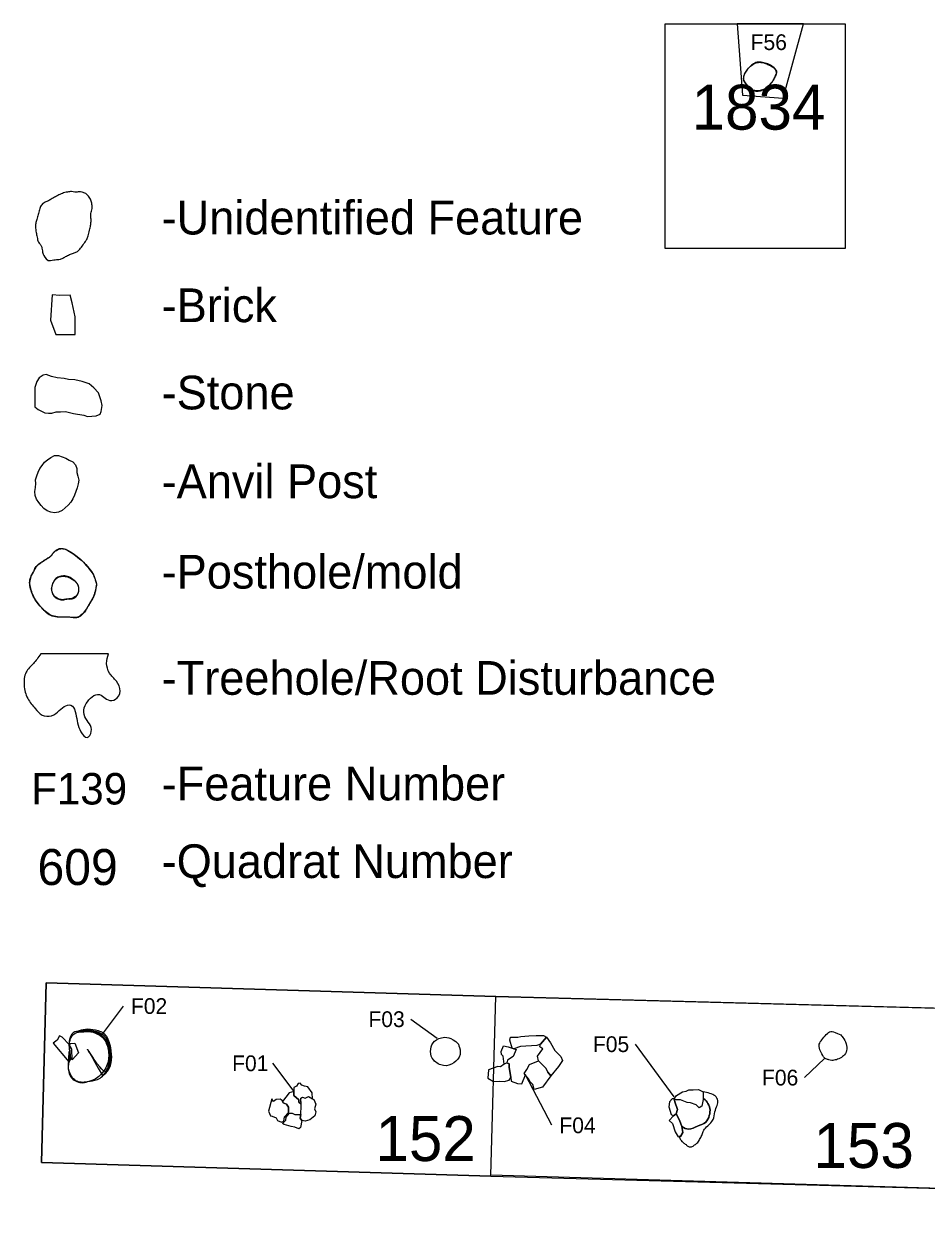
# Model space of a CAD drawing. Extents: x -471 to -328, y -279 to -247.
# Drawn here: x -471.25 to -451.2, y -277.95 to -251.5 of the extents above; entities that cross this region are included whole.
import ezdxf

# ---------------------------------------------------------------- set-up
doc = ezdxf.new("R2010")
doc.units = 0
for name, color, linetype in [('1796 Fenceline', 7, 'Continuous'), ('Anvil Post Holes', 7, 'Continuous'), ('Brick', 7, 'Continuous'), ('Feature Labels', 7, 'Continuous'), ('Limits of Excavation', 7, 'Continuous'), ('Modern Fenceline', 7, 'Continuous'), ('Other Features', 7, 'Continuous'), ('Quadrat Labels', 7, 'Continuous'), ('Quadrats-Garden Fence Excavations', 7, 'Continuous'), ('Quadrats-Mulberry Tree Planting', 7, 'Continuous'), ('Stone', 7, 'Continuous'), ('Treeholes', 7, 'Continuous')]:
    doc.layers.add(name, color=color, linetype=linetype)

msp = doc.modelspace()

# ---------------------------------------------------------------- linework, layer by layer
at = {"layer": '1796 Fenceline'}
for p, q in [((-460.017, -274.648), (-459.813, -274.566)), ((-456.157, -275.251), (-456.156, -275.392)), ((-465.456, -275.807), (-465.422, -275.816))]:
    msp.add_line(p, q, dxfattribs=at)
for points in [[(-470.242, -274.201), (-470.217, -274.53), (-470.252, -274.584)], [(-470.242, -274.201), (-470.213, -274.176), (-470.118, -274.173), (-470.035, -274.386), (-470.178, -274.542), (-470.182, -274.303), (-470.242, -274.201)], [(-460.359, -274.295), (-460.307, -274.313), (-460.377, -274.468), (-460.499, -274.546), (-460.516, -274.607)], [(-459.767, -274.196), (-459.852, -274.225), (-460.214, -274.245), (-460.359, -274.295)], [(-459.813, -274.566), (-459.837, -274.464), (-459.716, -274.296), (-459.781, -274.255), (-459.767, -274.196)], [(-460.516, -274.607), (-460.464, -274.629), (-460.467, -274.704), (-460.426, -274.935)], [(-460.105, -274.878), (-460.129, -274.848), (-460.071, -274.755), (-460.017, -274.648)], [(-460.426, -274.935), (-460.423, -275.02), (-460.282, -275.069), (-460.185, -275.074), (-460.105, -274.878)], [(-465.253, -275.248), (-465.354, -275.275), (-465.501, -275.47)], [(-465.09, -275.531), (-465.143, -275.484), (-465.143, -275.431), (-465.251, -275.336), (-465.253, -275.248)], [(-465.501, -275.47), (-465.49, -275.495), (-465.412, -275.529), (-465.369, -275.594)], [(-465.369, -275.594), (-465.372, -275.715), (-465.456, -275.807)], [(-465.098, -275.761), (-465.088, -275.565), (-465.09, -275.531)], [(-456.156, -275.392), (-456.155, -275.422), (-456.187, -275.569), (-456.24, -275.608), (-456.312, -275.546), (-456.436, -275.495), (-456.51, -275.488), (-456.657, -275.429), (-456.754, -275.433), (-456.796, -275.408)], [(-456.796, -275.408), (-456.784, -275.477), (-456.724, -275.647), (-456.752, -275.74)], [(-465.422, -275.816), (-465.344, -275.728), (-465.289, -275.728), (-465.226, -275.756), (-465.098, -275.761)], [(-456.752, -275.74), (-456.68, -275.887), (-456.625, -276.028)], [(-456.625, -276.028), (-456.607, -276.161), (-456.657, -276.244), (-456.684, -276.248)]]:
    msp.add_lwpolyline(points, dxfattribs=at)
for points, degree in [([(-470.252, -274.584), (-470.256, -274.609), (-470.269, -274.676), (-470.261, -274.807), (-470.205, -274.958), (-470.07, -275.029), (-469.944, -275.065), (-469.797, -275.01), (-469.553, -274.994), (-469.345, -274.711), (-469.345, -274.387), (-469.386, -274.092), (-469.602, -273.945), (-469.797, -273.874), (-469.963, -273.938), (-470.131, -273.887), (-470.246, -274.046), (-470.243, -274.154), (-470.242, -274.201)], 3), ([(-470.242, -274.201), (-470.23, -274.058), (-470.114, -273.921), (-469.961, -273.921), (-469.824, -273.898), (-469.605, -273.955), (-469.432, -274.091), (-469.352, -274.384), (-469.376, -274.683), (-469.618, -274.975), (-469.824, -275.025), (-469.944, -275.052), (-470.067, -275.025), (-470.177, -274.959), (-470.257, -274.786), (-470.263, -274.66), (-470.252, -274.584), (-470.242, -274.201), (-470.252, -274.584)], 3), ([(-469.501, -274.893), (-469.451, -274.857), (-469.358, -274.79), (-469.287, -274.547), (-469.308, -274.281), (-469.403, -273.959), (-469.663, -273.874), (-469.886, -273.848), (-470.01, -273.894), (-470.067, -273.915)], 3), ([(-470.067, -273.915), (-469.894, -273.865), (-469.685, -273.878), (-469.432, -273.995), (-469.329, -274.234), (-469.316, -274.626), (-469.369, -274.773), (-469.501, -274.893), (-470.067, -273.915), (-469.501, -274.893)], 3), ([(-470.067, -273.915), (-470.033, -273.916), (-469.948, -273.933), (-469.869, -273.902), (-469.824, -273.898)], 3), ([(-469.824, -273.898), (-469.751, -273.891), (-469.675, -273.919), (-469.605, -273.955)], 2), ([(-469.605, -273.955), (-469.537, -273.99), (-469.393, -274.088), (-469.363, -274.263), (-469.354, -274.36)], 3), ([(-461.595, -274.191), (-461.756, -274.03), (-461.997, -274.03), (-462.178, -274.151), (-462.229, -274.352), (-462.178, -274.564), (-461.917, -274.705), (-461.685, -274.634), (-461.514, -274.433), (-461.595, -274.191), (-461.595, -274.191), (-461.595, -274.191)], 3), ([(-453.096, -273.987), (-453.205, -273.943), (-453.299, -273.897), (-453.387, -273.937), (-453.499, -274.072), (-453.574, -274.169), (-453.59, -274.262), (-453.493, -274.475), (-453.424, -274.528), (-453.356, -274.538), (-453.302, -274.56), (-453.193, -274.544), (-453.08, -274.494), (-452.98, -274.413), (-452.943, -274.266), (-453.002, -274.1), (-453.096, -273.987), (-453.096, -273.987), (-453.096, -273.987)], 3), ([(-469.349, -274.433), (-469.346, -274.515), (-469.349, -274.594), (-469.372, -274.671)], 2), ([(-469.354, -274.36), (-469.354, -274.368), (-469.352, -274.392), (-469.35, -274.417), (-469.349, -274.433)], 3), ([(-469.372, -274.671), (-469.373, -274.675), (-469.398, -274.756), (-469.444, -274.835), (-469.501, -274.893)], 3), ([(-456.684, -276.248), (-456.676, -276.273), (-456.659, -276.326), (-456.6, -276.385), (-456.532, -276.426), (-456.483, -276.479), (-456.41, -276.486), (-456.348, -276.436), (-456.269, -276.386), (-456.22, -276.288), (-456.169, -276.208), (-456.156, -276.107), (-456.055, -276.015), (-455.913, -275.882), (-455.9, -275.691), (-455.838, -275.551), (-455.816, -275.444), (-455.877, -275.337), (-456.003, -275.285), (-456.1, -275.264), (-456.157, -275.251)], 3), ([(-456.625, -276.028), (-456.585, -276.052), (-456.475, -276.12), (-456.281, -276.006), (-456.078, -275.955), (-456.009, -275.779), (-455.99, -275.62), (-456.062, -275.473), (-456.13, -275.414), (-456.156, -275.392)], 3), ([(-456.156, -275.392), (-456.13, -275.414), (-456.062, -275.473), (-455.99, -275.62), (-456.009, -275.779), (-456.078, -275.955), (-456.281, -276.006), (-456.475, -276.12), (-456.585, -276.052), (-456.625, -276.028)], 3)]:
    msp.add_open_spline(points, degree=degree, dxfattribs=at)
at = {"layer": 'Anvil Post Holes'}
msp.add_lwpolyline([(-470.567, -262.375), (-470.654, -262.363), (-470.737, -262.33), (-470.81, -262.281), (-470.87, -262.217), (-470.922, -262.146), (-470.968, -262.071), (-471, -261.989), (-471.011, -261.901), (-470.995, -261.813), (-470.987, -261.727), (-470.992, -261.64), (-470.963, -261.556), (-470.932, -261.472), (-470.895, -261.393), (-470.841, -261.324), (-470.79, -261.252), (-470.723, -261.195), (-470.649, -261.147), (-470.572, -261.104), (-470.485, -261.098), (-470.402, -261.128), (-470.321, -261.164), (-470.243, -261.204), (-470.165, -261.246), (-470.105, -261.306), (-470.077, -261.391), (-470.072, -261.478), (-470.051, -261.563), (-470.033, -261.648), (-470.042, -261.735), (-470.068, -261.82), (-470.095, -261.903), (-470.127, -261.985), (-470.163, -262.066), (-470.209, -262.14), (-470.268, -262.206), (-470.331, -262.269), (-470.399, -262.324), (-470.479, -262.362), (-470.567, -262.375)], dxfattribs=at)
at = {"layer": 'Brick'}
for points in [[(-470.626, -257.529), (-470.661, -258.088), (-470.541, -258.414), (-470.109, -258.414), (-470.109, -258.017), (-470.18, -257.706), (-470.222, -257.536), (-470.449, -257.543)], [(-470.459, -274.01), (-470.51, -274.106), (-470.602, -274.17), (-470.252, -274.584), (-470.217, -274.53), (-470.242, -274.201), (-470.398, -274.036)], [(-470.242, -274.201), (-470.213, -274.176), (-470.118, -274.173), (-470.035, -274.386), (-470.178, -274.542), (-470.182, -274.303)]]:
    msp.add_lwpolyline(points, close=True, dxfattribs=at)
at = {"layer": 'Feature Labels'}
for p, q in [((-469.041, -273.346), (-469.53, -273.999)), ((-462.649, -273.638), (-462.068, -274.059)), ((-457.664, -274.194), (-456.803, -275.365)), ((-453.9, -274.937), (-453.455, -274.512)), ((-465.724, -274.619), (-465.253, -275.248)), ((-459.519, -275.998), (-460.105, -274.878))]:
    msp.add_line(p, q, dxfattribs=at)
at = {"layer": 'Limits of Excavation'}
msp.add_lwpolyline([(-432, -255), (-446, -255), (-446, -262), (-450, -262), (-450, -273.423), (-450.756, -273.402), (-460.762, -273.131), (-470.758, -272.833), (-470.857, -276.824), (-460.87, -277.13), (-450.865, -277.401), (-440.655, -277.68), (-430.655, -277.953)], dxfattribs=at)
at = {"layer": 'Modern Fenceline'}
for points in [[(-469.961, -263.438), (-470.006, -263.395), (-470.1, -263.317), (-470.237, -263.231), (-470.35, -263.167), (-470.463, -263.163), (-470.548, -263.211), (-470.609, -263.274), (-470.639, -263.342), (-470.727, -263.384), (-470.819, -263.448), (-470.923, -263.512), (-471.001, -263.591), (-471.028, -263.688), (-471.091, -263.775), (-471.129, -263.89), (-471.118, -264.032), (-471.07, -264.174), (-471.002, -264.312), (-470.906, -264.437), (-470.803, -264.546), (-470.693, -264.659), (-470.547, -264.695), (-470.41, -264.704), (-470.288, -264.688), (-470.183, -264.705), (-470.076, -264.723), (-469.964, -264.664), (-469.879, -264.557), (-469.819, -264.436), (-469.756, -264.335), (-469.7, -264.245), (-469.664, -264.134), (-469.649, -264.039), (-469.631, -263.954), (-469.665, -263.869), (-469.693, -263.761), (-469.802, -263.608), (-469.89, -263.505), (-469.961, -263.438)], [(-469.961, -263.438), (-470.105, -263.319), (-470.254, -263.222), (-470.365, -263.172), (-470.448, -263.17), (-470.557, -263.224), (-470.607, -263.279), (-470.643, -263.333), (-470.706, -263.375), (-470.825, -263.45), (-470.925, -263.52), (-470.994, -263.597), (-471.034, -263.687), (-471.08, -263.766), (-471.12, -263.89), (-471.114, -264.024), (-471.068, -264.17), (-470.994, -264.315), (-470.909, -264.43), (-470.798, -264.551), (-470.689, -264.645), (-470.542, -264.691), (-470.402, -264.7), (-470.285, -264.693), (-470.178, -264.706), (-470.082, -264.712), (-469.982, -264.666), (-469.881, -264.551), (-469.812, -264.428), (-469.756, -264.334), (-469.703, -264.241), (-469.67, -264.145), (-469.643, -264.011), (-469.636, -263.959), (-469.653, -263.896), (-469.705, -263.754), (-469.768, -263.658), (-469.961, -263.438), (-469.961, -263.438), (-469.961, -263.438)], [(-470.133, -263.881), (-470.108, -263.902), (-470.065, -263.934), (-470.034, -264.016), (-470.023, -264.1), (-470.049, -264.189), (-470.11, -264.264), (-470.203, -264.302), (-470.301, -264.283), (-470.382, -264.325), (-470.473, -264.298), (-470.558, -264.265), (-470.616, -264.179), (-470.655, -264.07), (-470.613, -263.952), (-470.563, -263.845), (-470.476, -263.789), (-470.372, -263.777), (-470.246, -263.785), (-470.174, -263.849), (-470.133, -263.881)], [(-470.133, -263.881), (-470.259, -263.797), (-470.387, -263.781), (-470.469, -263.794), (-470.553, -263.849), (-470.608, -263.944), (-470.64, -264.078), (-470.608, -264.187), (-470.559, -264.252), (-470.46, -264.301), (-470.39, -264.315), (-470.297, -264.293), (-470.212, -264.293), (-470.109, -264.252), (-470.054, -264.187), (-470.03, -264.105), (-470.041, -264.004), (-470.065, -263.947), (-470.133, -263.881), (-470.133, -263.881), (-470.133, -263.881)]]:
    msp.add_open_spline(points, degree=3, dxfattribs=at)
at = {"layer": 'Other Features'}
msp.add_open_spline([(-470.71, -256.767), (-470.78, -256.712), (-470.835, -256.61), (-470.838, -256.551), (-470.847, -256.487), (-470.873, -256.423), (-470.911, -256.379), (-470.946, -256.332), (-470.949, -256.274), (-470.963, -256.224), (-470.984, -256.113), (-470.998, -255.976), (-470.981, -255.906), (-470.952, -255.795), (-470.917, -255.69), (-470.893, -255.579), (-470.844, -255.503), (-470.759, -255.457), (-470.689, -255.43), (-470.596, -255.372), (-470.502, -255.32), (-470.397, -255.267), (-470.281, -255.238), (-470.187, -255.229), (-470.117, -255.244), (-470.065, -255.247), (-470.03, -255.235), (-469.96, -255.238), (-469.872, -255.273), (-469.811, -255.331), (-469.758, -255.422), (-469.735, -255.515), (-469.732, -255.614), (-469.747, -255.664), (-469.77, -255.716), (-469.761, -255.766), (-469.758, -255.874), (-469.761, -255.967), (-469.782, -256.052), (-469.817, -256.201), (-469.837, -256.271), (-469.896, -256.359), (-469.974, -256.475), (-470.047, -256.557), (-470.106, -256.592), (-470.196, -256.615), (-470.286, -256.653), (-470.362, -256.7), (-470.441, -256.741), (-470.502, -256.744), (-470.549, -256.744), (-470.619, -256.761), (-470.71, -256.767), (-470.71, -256.767), (-470.71, -256.767)], degree=3, dxfattribs=at)
at = {"layer": 'Quadrats-Garden Fence Excavations'}
for points in [[(-460.87, -277.13), (-470.857, -276.824), (-470.758, -272.833)], [(-470.758, -272.833), (-460.762, -273.131)], [(-460.762, -273.131), (-450.666, -273.404), (-450.865, -277.401), (-460.87, -277.106), (-460.762, -273.131)]]:
    msp.add_lwpolyline(points, dxfattribs=at)
at = {"layer": 'Quadrats-Mulberry Tree Planting'}
msp.add_lwpolyline([(-457, -251.5), (-453, -251.5), (-453, -256.5), (-457, -256.5)], close=True, dxfattribs=at)
at = {"layer": 'Stone'}
msp.add_lwpolyline([(-471.011, -260.016), (-470.932, -260.082), (-470.784, -260.15), (-470.702, -260.161), (-470.629, -260.161), (-470.534, -260.132), (-470.439, -260.129), (-470.328, -260.121), (-470.148, -260.166), (-469.916, -260.206), (-469.837, -260.232), (-469.642, -260.216), (-469.552, -260.182), (-469.536, -260.124), (-469.512, -259.987), (-469.536, -259.884), (-469.592, -259.71), (-469.697, -259.593), (-469.797, -259.506), (-469.953, -259.454), (-470.117, -259.419), (-470.262, -259.411), (-470.354, -259.388), (-470.515, -259.372), (-470.636, -259.348), (-470.758, -259.303), (-470.824, -259.314), (-470.911, -259.372), (-470.966, -259.459), (-471.011, -259.591), (-471.011, -260.016)], dxfattribs=at)
for points in [[(-459.638, -274.038), (-459.767, -274.196), (-459.852, -274.225), (-460.214, -274.245), (-460.359, -274.295), (-460.398, -274.282), (-460.447, -274.106), (-460.435, -274.041), (-460.275, -274.038), (-460.204, -274.024), (-460.029, -274.011), (-459.864, -273.999), (-459.699, -273.999)], [(-459.541, -274.896), (-459.609, -274.816), (-459.653, -274.726), (-459.813, -274.566), (-459.837, -274.464), (-459.716, -274.296), (-459.781, -274.255), (-459.767, -274.196), (-459.638, -274.038), (-459.546, -274.162), (-459.448, -274.337), (-459.315, -274.468), (-459.278, -274.556), (-459.371, -274.692)], [(-460.516, -274.607), (-460.577, -274.639), (-460.596, -274.461), (-460.635, -274.425), (-460.64, -274.359), (-460.589, -274.233), (-460.489, -274.252), (-460.307, -274.313), (-460.377, -274.468), (-460.499, -274.546)], [(-459.725, -275.149), (-459.91, -275.205), (-459.937, -275.091), (-459.995, -275.033), (-460.037, -274.965), (-460.129, -274.848), (-460.071, -274.755), (-460.017, -274.648), (-459.813, -274.566), (-459.653, -274.726), (-459.609, -274.816), (-459.541, -274.896)], [(-460.516, -274.607), (-460.577, -274.639), (-460.659, -274.695), (-460.715, -274.692), (-460.924, -274.765), (-460.936, -274.952), (-460.813, -275.025), (-460.688, -275.016), (-460.579, -275.023), (-460.467, -274.991), (-460.426, -274.935), (-460.467, -274.704), (-460.464, -274.629)], [(-465.09, -275.531), (-465.098, -275.391), (-465.055, -275.371), (-465.002, -275.396), (-464.927, -275.356), (-464.836, -275.41), (-464.842, -275.273), (-464.937, -275.145), (-465.013, -275.13), (-465.075, -275.109), (-465.111, -275.062), (-465.158, -275.072), (-465.194, -275.125), (-465.254, -275.16), (-465.251, -275.336), (-465.143, -275.431), (-465.143, -275.484)], [(-465.07, -275.894), (-465.111, -275.839), (-465.098, -275.761), (-465.088, -275.565), (-465.098, -275.391), (-465.055, -275.371), (-465.002, -275.396), (-464.927, -275.356), (-464.809, -275.426), (-464.766, -275.527), (-464.789, -275.633), (-464.764, -275.698), (-464.784, -275.786), (-464.897, -275.879), (-465, -275.904)], [(-456.796, -275.408), (-456.749, -275.334), (-456.611, -275.253), (-456.531, -275.237), (-456.475, -275.212), (-456.376, -275.212), (-456.254, -275.2), (-456.157, -275.251), (-456.155, -275.422), (-456.187, -275.569), (-456.24, -275.608), (-456.312, -275.546), (-456.436, -275.495), (-456.51, -275.488), (-456.657, -275.429), (-456.754, -275.433)], [(-465.74, -275.412), (-465.817, -275.681), (-465.771, -275.786), (-465.731, -275.792), (-465.647, -275.835), (-465.617, -275.888), (-465.524, -275.928), (-465.474, -275.906), (-465.456, -275.807), (-465.372, -275.715), (-465.369, -275.594), (-465.412, -275.529), (-465.49, -275.495), (-465.511, -275.446), (-465.555, -275.415), (-465.647, -275.421), (-465.706, -275.47)], [(-456.796, -275.408), (-456.846, -275.408), (-456.902, -275.475), (-456.92, -275.588), (-456.865, -275.758), (-456.812, -275.788), (-456.752, -275.74), (-456.724, -275.647), (-456.784, -275.477)], [(-465.505, -275.955), (-465.427, -275.887), (-465.422, -275.816), (-465.344, -275.728), (-465.289, -275.728), (-465.226, -275.756), (-465.098, -275.761), (-465.111, -275.839), (-465.07, -275.894), (-465.101, -276.048), (-465.141, -276.073), (-465.226, -276.04), (-465.307, -276.028), (-465.468, -275.982)], [(-456.752, -275.74), (-456.812, -275.788), (-456.911, -275.892), (-456.837, -275.958), (-456.779, -276.143), (-456.71, -276.251), (-456.657, -276.244), (-456.607, -276.161), (-456.625, -276.028), (-456.68, -275.887)]]:
    msp.add_lwpolyline(points, close=True, dxfattribs=at)
at = {"layer": 'Treeholes'}
for p, q in [((-455.401, -251.5), (-455.277, -253.085)), ((-453.925, -251.5), (-455.401, -251.5)), ((-454.378, -253.151), (-453.925, -251.5)), ((-455.277, -253.085), (-454.378, -253.151)), ((-469.372, -265.514), (-470.878, -265.514))]:
    msp.add_line(p, q, dxfattribs=at)
for points in [[(-454.576, -252.483), (-454.548, -252.508), (-454.501, -252.557), (-454.544, -252.649), (-454.581, -252.735), (-454.649, -252.844), (-454.746, -252.932), (-454.856, -252.99), (-454.956, -253.001), (-455.057, -252.987), (-455.137, -252.919), (-455.202, -252.839), (-455.272, -252.755), (-455.254, -252.647), (-455.206, -252.552), (-455.13, -252.461), (-455.036, -252.381), (-454.927, -252.341), (-454.809, -252.366), (-454.686, -252.399), (-454.611, -252.452), (-454.576, -252.483)], [(-454.576, -252.483), (-454.684, -252.41), (-454.831, -252.362), (-454.919, -252.35), (-455.026, -252.384), (-455.13, -252.465), (-455.207, -252.561), (-455.249, -252.649), (-455.257, -252.75), (-455.203, -252.838), (-455.136, -252.916), (-455.046, -252.981), (-454.958, -252.997), (-454.863, -252.985), (-454.761, -252.936), (-454.646, -252.83), (-454.582, -252.73), (-454.538, -252.637), (-454.518, -252.569), (-454.576, -252.483), (-454.576, -252.483), (-454.576, -252.483)], [(-470.878, -265.514), (-470.934, -265.597), (-471.031, -265.738), (-471.231, -265.897), (-471.264, -266.212), (-471.187, -266.517), (-470.988, -266.734), (-470.867, -266.898), (-470.62, -266.916), (-470.46, -266.77), (-470.321, -266.648), (-470.156, -266.637), (-470.093, -266.845), (-470.062, -267.052), (-470.002, -267.246), (-469.838, -267.44), (-469.726, -267.232), (-469.781, -267.064), (-469.917, -266.924), (-469.93, -266.704), (-469.81, -266.531), (-469.658, -266.392), (-469.487, -266.438), (-469.399, -266.559), (-469.201, -266.558), (-469.073, -266.346), (-469.182, -266.105), (-469.37, -265.953), (-469.432, -265.719), (-469.392, -265.582), (-469.372, -265.514)]]:
    msp.add_open_spline(points, degree=3, dxfattribs=at)

# ---------------------------------------------------------------- texts
at = {"layer": 'Feature Labels'}
for s, height, p in [('F56', 0.35, (-455.099, -252.084)), ('F139', 0.7, (-471.09, -268.863)), ('F02', 0.35, (-468.872, -273.521)), ('F03', 0.35, (-463.593, -273.813)), ('F05', 0.35, (-458.604, -274.369)), ('F01', 0.35, (-466.623, -274.794)), ('F06', 0.35, (-454.846, -275.112)), ('F04', 0.35, (-459.349, -276.173))]:
    msp.add_text(s, height=height, dxfattribs=at).set_placement(p)
at = {"layer": 'Quadrat Labels'}
for s, height, p in [('1834', 1, (-456.411, -253.855)), ('-Unidentified Feature', 0.75, (-468.189, -256.186)), ('-Brick', 0.75, (-468.189, -258.136)), ('-Stone', 0.75, (-468.189, -260.076)), ('-Anvil Post', 0.75, (-468.189, -262.051)), ('-Posthole/mold', 0.75, (-468.189, -264.061)), ('-Treehole/Root Disturbance', 0.75, (-468.189, -266.423)), ('-Feature Number', 0.75, (-468.189, -268.773)), ('-Quadrat Number', 0.75, (-468.189, -270.499)), ('609', 0.8, (-470.949, -270.654)), ('152', 1, (-463.438, -276.793)), ('153', 1, (-453.701, -276.947))]:
    msp.add_text(s, height=height, dxfattribs=at).set_placement(p)

doc.saveas('drawing.dxf')
